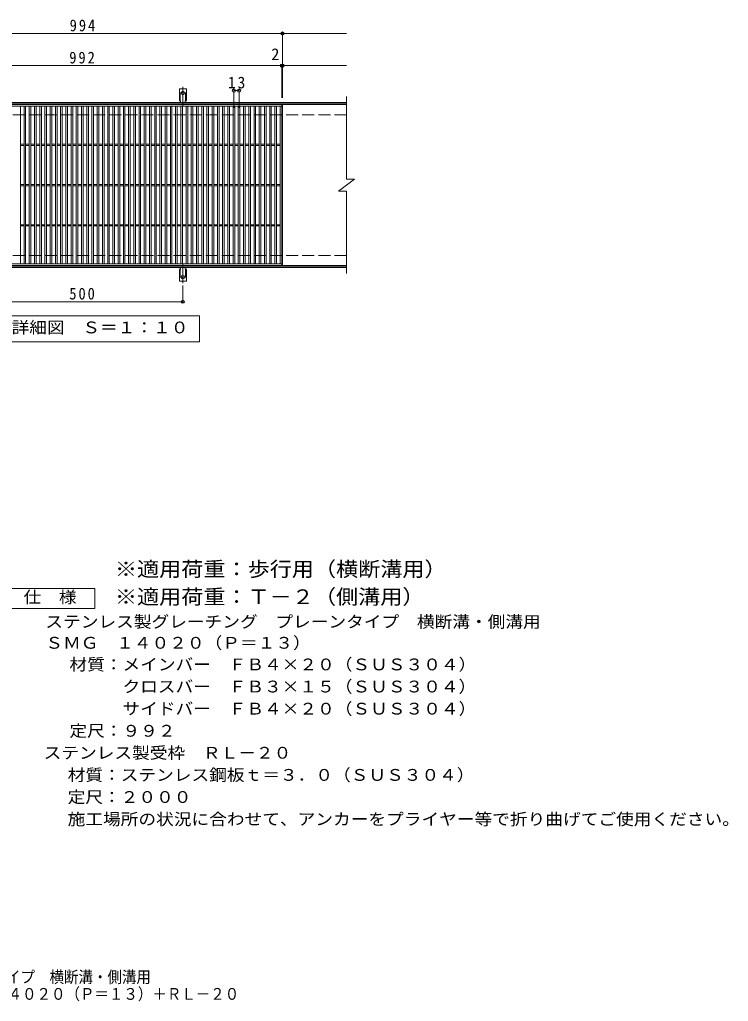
# Model space of a CAD drawing. Units: millimetres, scale not verified, with parts at other scales. Extents: x -1704 to 1591, y -1366 to 1076.
# Drawn here: x -172 to 1591, y -1366 to 1076 of the extents above; entities that cross this region are included whole.
import ezdxf
from ezdxf.enums import TextEntityAlignment as Align

# ---------------------------------------------------------------- set-up
doc = ezdxf.new("R2010")
doc.units = ezdxf.units.MM
doc.header["$LTSCALE"] = 10
doc.header["$PDMODE"] = 32
doc.header["$PDSIZE"] = 8
for name, pattern in [('CHAIN2', [12, 9, -1, 1, -1]), ('DASHED2', [3, 2, -1]), ('DASHED3', [4, 3, -1])]:
    doc.linetypes.add(name, pattern=pattern)
for name, color, linetype, lineweight in [('C-1', 2, 'Continuous', 9), ('C-2', 3, 'Continuous', 9), ('C-4', 7, 'Continuous', 9), ('C-5', 7, 'Continuous', 9), ('C-A', 3, 'Continuous', 9), ('D-5', 7, 'Continuous', 9)]:
    doc.layers.add(name, color=color, linetype=linetype, lineweight=lineweight)
doc.layers.add('F-5_F-5ﾚｲﾔ', color=2, linetype='Continuous')
doc.styles.add('ＭＳ ゴシック', font='')
doc.styles.get('ＭＳ ゴシック').set_extended_font_data('MS Gothic')

msp = doc.modelspace()

# ---------------------------------------------------------------- linework, layer by layer
at = {"layer": 'C-1'}
for p, q in [((641, 869.46), (-664, 869.46)), ((641, 866.46), (-664, 866.46)), ((641, 462.46), (-664, 462.46)), ((641, 459.46), (-664, 459.46))]:
    msp.add_line(p, q, dxfattribs=at)
at = {"layer": 'C-1', "linetype": 'DASHED3'}
for p, q in [((641, 839.46), (-664, 839.46)), ((641, 489.46), (-664, 489.46))]:
    msp.add_line(p, q, dxfattribs=at)
at = {"layer": 'C-2'}
for p, q in [((641, 884.46), (641, 679.46)), ((-512, 860.46), (480, 860.46)), ((-170, 468.46), (-170, 860.46)), ((-161, 468.46), (-161, 860.46)), ((-157, 468.46), (-157, 860.46)), ((-148, 468.46), (-148, 860.46)), ((-144, 468.46), (-144, 860.46)), ((-135, 468.46), (-135, 860.46)), ((-131, 468.46), (-131, 860.46)), ((-122, 468.46), (-122, 860.46)), ((-118, 468.46), (-118, 860.46)), ((-109, 468.46), (-109, 860.46)), ((-105, 468.46), (-105, 860.46)), ((-96, 468.46), (-96, 860.46)), ((-92, 468.46), (-92, 860.46)), ((-83, 468.46), (-83, 860.46)), ((-79, 468.46), (-79, 860.46)), ((-70, 468.46), (-70, 860.46)), ((-66, 468.46), (-66, 860.46)), ((-57, 468.46), (-57, 860.46)), ((-53, 468.46), (-53, 860.46)), ((-44, 468.46), (-44, 860.46)), ((-40, 468.46), (-40, 860.46)), ((-31, 468.46), (-31, 860.46)), ((-27, 468.46), (-27, 860.46)), ((-18, 468.46), (-18, 860.46)), ((-14, 468.46), (-14, 860.46)), ((-5, 468.46), (-5, 860.46)), ((-1, 468.46), (-1, 860.46)), ((8, 468.46), (8, 860.46)), ((12, 468.46), (12, 860.46)), ((21, 468.46), (21, 860.46)), ((25, 468.46), (25, 860.46)), ((34, 468.46), (34, 860.46)), ((38, 468.46), (38, 860.46)), ((47, 468.46), (47, 860.46)), ((51, 468.46), (51, 860.46)), ((60, 468.46), (60, 860.46)), ((64, 468.46), (64, 860.46)), ((73, 468.46), (73, 860.46)), ((77, 468.46), (77, 860.46)), ((86, 468.46), (86, 860.46)), ((90, 468.46), (90, 860.46)), ((99, 468.46), (99, 860.46)), ((103, 468.46), (103, 860.46)), ((112, 468.46), (112, 860.46)), ((116, 468.46), (116, 860.46)), ((125, 468.46), (125, 860.46)), ((129, 468.46), (129, 860.46)), ((138, 468.46), (138, 860.46)), ((142, 468.46), (142, 860.46)), ((151, 468.46), (151, 860.46)), ((155, 468.46), (155, 860.46)), ((164, 468.46), (164, 860.46)), ((168, 468.46), (168, 860.46)), ((177, 468.46), (177, 860.46)), ((181, 468.46), (181, 860.46)), ((190, 468.46), (190, 860.46)), ((194, 468.46), (194, 860.46)), ((203, 468.46), (203, 860.46)), ((207, 468.46), (207, 860.46)), ((216, 468.46), (216, 860.46)), ((220, 468.46), (220, 860.46)), ((229, 468.46), (229, 860.46)), ((233, 468.46), (233, 860.46)), ((242, 468.46), (242, 860.46)), ((246, 468.46), (246, 860.46)), ((255, 468.46), (255, 860.46)), ((259, 468.46), (259, 860.46)), ((268, 468.46), (268, 860.46)), ((272, 468.46), (272, 860.46)), ((281, 468.46), (281, 860.46)), ((285, 468.46), (285, 860.46)), ((294, 468.46), (294, 860.46)), ((298, 468.46), (298, 860.46)), ((307, 468.46), (307, 860.46)), ((311, 468.46), (311, 860.46)), ((320, 468.46), (320, 860.46)), ((324, 468.46), (324, 860.46)), ((333, 468.46), (333, 860.46)), ((337, 468.46), (337, 860.46)), ((346, 468.46), (346, 860.46)), ((350, 468.46), (350, 860.46)), ((359, 468.46), (359, 860.46)), ((363, 468.46), (363, 860.46)), ((372, 468.46), (372, 860.46)), ((376, 468.46), (376, 860.46)), ((385, 468.46), (385, 860.46)), ((389, 468.46), (389, 860.46)), ((398, 468.46), (398, 860.46)), ((402, 468.46), (402, 860.46)), ((411, 468.46), (411, 860.46)), ((415, 468.46), (415, 860.46)), ((424, 468.46), (424, 860.46)), ((428, 468.46), (428, 860.46)), ((437, 468.46), (437, 860.46)), ((441, 468.46), (441, 860.46)), ((450, 468.46), (450, 860.46)), ((454, 468.46), (454, 860.46)), ((463, 468.46), (463, 860.46)), ((467, 468.46), (467, 860.46)), ((476, 468.46), (476, 860.46)), ((480, 864.46), (480, 464.46)), ((482, 864.46), (482, 464.46)), ((641, 864.46), (482, 864.46)), ((-170, 765.96), (-161, 765.96)), ((-170, 762.96), (-161, 762.96)), ((-157, 765.96), (-148, 765.96)), ((-157, 762.96), (-148, 762.96)), ((-144, 765.96), (-135, 765.96)), ((-144, 762.96), (-135, 762.96)), ((-131, 765.96), (-122, 765.96)), ((-131, 762.96), (-122, 762.96)), ((-118, 765.96), (-109, 765.96)), ((-118, 762.96), (-109, 762.96)), ((-105, 765.96), (-96, 765.96)), ((-105, 762.96), (-96, 762.96)), ((-92, 765.96), (-83, 765.96)), ((-92, 762.96), (-83, 762.96)), ((-79, 765.96), (-70, 765.96)), ((-79, 762.96), (-70, 762.96)), ((-66, 765.96), (-57, 765.96)), ((-66, 762.96), (-57, 762.96)), ((-53, 765.96), (-44, 765.96)), ((-53, 762.96), (-44, 762.96)), ((-40, 765.96), (-31, 765.96)), ((-40, 762.96), (-31, 762.96)), ((-27, 765.96), (-18, 765.96)), ((-27, 762.96), (-18, 762.96)), ((-14, 765.96), (-5, 765.96)), ((-14, 762.96), (-5, 762.96)), ((-1, 765.96), (8, 765.96)), ((-1, 762.96), (8, 762.96)), ((12, 765.96), (21, 765.96)), ((12, 762.96), (21, 762.96)), ((25, 765.96), (34, 765.96)), ((25, 762.96), (34, 762.96)), ((38, 765.96), (47, 765.96)), ((38, 762.96), (47, 762.96)), ((51, 765.96), (60, 765.96)), ((51, 762.96), (60, 762.96)), ((64, 765.96), (73, 765.96)), ((64, 762.96), (73, 762.96)), ((77, 765.96), (86, 765.96)), ((77, 762.96), (86, 762.96)), ((90, 765.96), (99, 765.96)), ((90, 762.96), (99, 762.96)), ((103, 765.96), (112, 765.96)), ((103, 762.96), (112, 762.96)), ((116, 765.96), (125, 765.96)), ((116, 762.96), (125, 762.96)), ((129, 765.96), (138, 765.96)), ((129, 762.96), (138, 762.96)), ((142, 765.96), (151, 765.96)), ((142, 762.96), (151, 762.96)), ((155, 765.96), (164, 765.96)), ((155, 762.96), (164, 762.96)), ((168, 765.96), (177, 765.96)), ((168, 762.96), (177, 762.96)), ((181, 765.96), (190, 765.96)), ((181, 762.96), (190, 762.96)), ((194, 765.96), (203, 765.96)), ((194, 762.96), (203, 762.96)), ((207, 765.96), (216, 765.96)), ((207, 762.96), (216, 762.96)), ((220, 765.96), (229, 765.96)), ((220, 762.96), (229, 762.96)), ((233, 765.96), (242, 765.96)), ((233, 762.96), (242, 762.96)), ((246, 765.96), (255, 765.96)), ((246, 762.96), (255, 762.96)), ((259, 765.96), (268, 765.96)), ((259, 762.96), (268, 762.96)), ((272, 765.96), (281, 765.96)), ((272, 762.96), (281, 762.96)), ((285, 765.96), (294, 765.96)), ((285, 762.96), (294, 762.96)), ((298, 765.96), (307, 765.96)), ((298, 762.96), (307, 762.96)), ((311, 765.96), (320, 765.96)), ((311, 762.96), (320, 762.96)), ((324, 765.96), (333, 765.96)), ((324, 762.96), (333, 762.96)), ((337, 765.96), (346, 765.96)), ((337, 762.96), (346, 762.96)), ((350, 765.96), (359, 765.96)), ((350, 762.96), (359, 762.96)), ((363, 765.96), (372, 765.96)), ((363, 762.96), (372, 762.96)), ((376, 765.96), (385, 765.96)), ((376, 762.96), (385, 762.96)), ((389, 765.96), (398, 765.96)), ((389, 762.96), (398, 762.96)), ((402, 765.96), (411, 765.96)), ((402, 762.96), (411, 762.96)), ((415, 765.96), (424, 765.96)), ((415, 762.96), (424, 762.96)), ((428, 765.96), (437, 765.96)), ((428, 762.96), (437, 762.96)), ((441, 765.96), (450, 765.96)), ((441, 762.96), (450, 762.96)), ((454, 765.96), (463, 765.96)), ((454, 762.96), (463, 762.96)), ((467, 765.96), (476, 765.96)), ((467, 762.96), (476, 762.96)), ((-170, 665.96), (-161, 665.96)), ((-170, 662.96), (-161, 662.96)), ((-157, 665.96), (-148, 665.96)), ((-157, 662.96), (-148, 662.96)), ((-144, 665.96), (-135, 665.96)), ((-144, 662.96), (-135, 662.96)), ((-131, 665.96), (-122, 665.96)), ((-131, 662.96), (-122, 662.96)), ((-118, 665.96), (-109, 665.96)), ((-118, 662.96), (-109, 662.96)), ((-105, 665.96), (-96, 665.96)), ((-105, 662.96), (-96, 662.96)), ((-92, 665.96), (-83, 665.96)), ((-92, 662.96), (-83, 662.96)), ((-79, 665.96), (-70, 665.96)), ((-79, 662.96), (-70, 662.96)), ((-66, 665.96), (-57, 665.96)), ((-66, 662.96), (-57, 662.96)), ((-53, 665.96), (-44, 665.96)), ((-53, 662.96), (-44, 662.96)), ((-40, 665.96), (-31, 665.96)), ((-40, 662.96), (-31, 662.96)), ((-27, 665.96), (-18, 665.96)), ((-27, 662.96), (-18, 662.96)), ((-14, 665.96), (-5, 665.96)), ((-14, 662.96), (-5, 662.96)), ((-1, 665.96), (8, 665.96)), ((-1, 662.96), (8, 662.96)), ((12, 665.96), (21, 665.96)), ((12, 662.96), (21, 662.96)), ((25, 665.96), (34, 665.96)), ((25, 662.96), (34, 662.96)), ((38, 665.96), (47, 665.96)), ((38, 662.96), (47, 662.96)), ((51, 665.96), (60, 665.96)), ((51, 662.96), (60, 662.96)), ((64, 665.96), (73, 665.96)), ((64, 662.96), (73, 662.96)), ((77, 665.96), (86, 665.96)), ((77, 662.96), (86, 662.96)), ((90, 665.96), (99, 665.96)), ((90, 662.96), (99, 662.96)), ((103, 665.96), (112, 665.96)), ((103, 662.96), (112, 662.96)), ((116, 665.96), (125, 665.96)), ((116, 662.96), (125, 662.96)), ((129, 665.96), (138, 665.96)), ((129, 662.96), (138, 662.96)), ((142, 665.96), (151, 665.96)), ((142, 662.96), (151, 662.96)), ((155, 665.96), (164, 665.96)), ((155, 662.96), (164, 662.96)), ((168, 665.96), (177, 665.96)), ((168, 662.96), (177, 662.96)), ((181, 665.96), (190, 665.96)), ((181, 662.96), (190, 662.96)), ((194, 665.96), (203, 665.96)), ((194, 662.96), (203, 662.96)), ((207, 665.96), (216, 665.96)), ((207, 662.96), (216, 662.96)), ((220, 665.96), (229, 665.96)), ((220, 662.96), (229, 662.96)), ((233, 665.96), (242, 665.96)), ((233, 662.96), (242, 662.96)), ((246, 665.96), (255, 665.96)), ((246, 662.96), (255, 662.96)), ((259, 665.96), (268, 665.96)), ((259, 662.96), (268, 662.96)), ((272, 665.96), (281, 665.96)), ((272, 662.96), (281, 662.96)), ((285, 665.96), (294, 665.96)), ((285, 662.96), (294, 662.96)), ((298, 665.96), (307, 665.96)), ((298, 662.96), (307, 662.96)), ((311, 665.96), (320, 665.96)), ((311, 662.96), (320, 662.96)), ((324, 665.96), (333, 665.96)), ((324, 662.96), (333, 662.96)), ((337, 665.96), (346, 665.96)), ((337, 662.96), (346, 662.96)), ((350, 665.96), (359, 665.96)), ((350, 662.96), (359, 662.96)), ((363, 665.96), (372, 665.96)), ((363, 662.96), (372, 662.96)), ((376, 665.96), (385, 665.96)), ((376, 662.96), (385, 662.96)), ((389, 665.96), (398, 665.96)), ((389, 662.96), (398, 662.96)), ((402, 665.96), (411, 665.96)), ((402, 662.96), (411, 662.96)), ((415, 665.96), (424, 665.96)), ((415, 662.96), (424, 662.96)), ((428, 665.96), (437, 665.96)), ((428, 662.96), (437, 662.96)), ((441, 665.96), (450, 665.96)), ((441, 662.96), (450, 662.96)), ((454, 665.96), (463, 665.96)), ((454, 662.96), (463, 662.96)), ((467, 665.96), (476, 665.96)), ((467, 662.96), (476, 662.96)), ((621, 649.46), (661, 679.46)), ((641, 679.46), (661, 679.46)), ((621, 649.46), (641, 649.46)), ((641, 649.46), (641, 444.46)), ((-170, 565.96), (-161, 565.96)), ((-170, 562.96), (-161, 562.96)), ((-157, 565.96), (-148, 565.96)), ((-157, 562.96), (-148, 562.96)), ((-144, 565.96), (-135, 565.96)), ((-144, 562.96), (-135, 562.96)), ((-131, 565.96), (-122, 565.96)), ((-131, 562.96), (-122, 562.96)), ((-118, 565.96), (-109, 565.96)), ((-118, 562.96), (-109, 562.96)), ((-105, 565.96), (-96, 565.96)), ((-105, 562.96), (-96, 562.96)), ((-92, 565.96), (-83, 565.96)), ((-92, 562.96), (-83, 562.96)), ((-79, 565.96), (-70, 565.96)), ((-79, 562.96), (-70, 562.96)), ((-66, 565.96), (-57, 565.96)), ((-66, 562.96), (-57, 562.96)), ((-53, 565.96), (-44, 565.96)), ((-53, 562.96), (-44, 562.96)), ((-40, 565.96), (-31, 565.96)), ((-40, 562.96), (-31, 562.96)), ((-27, 565.96), (-18, 565.96)), ((-27, 562.96), (-18, 562.96)), ((-14, 565.96), (-5, 565.96)), ((-14, 562.96), (-5, 562.96)), ((-1, 565.96), (8, 565.96)), ((-1, 562.96), (8, 562.96)), ((12, 565.96), (21, 565.96)), ((12, 562.96), (21, 562.96)), ((25, 565.96), (34, 565.96)), ((25, 562.96), (34, 562.96)), ((38, 565.96), (47, 565.96)), ((38, 562.96), (47, 562.96)), ((51, 565.96), (60, 565.96)), ((51, 562.96), (60, 562.96)), ((64, 565.96), (73, 565.96)), ((64, 562.96), (73, 562.96)), ((77, 565.96), (86, 565.96)), ((77, 562.96), (86, 562.96)), ((90, 565.96), (99, 565.96)), ((90, 562.96), (99, 562.96)), ((103, 565.96), (112, 565.96)), ((103, 562.96), (112, 562.96)), ((116, 565.96), (125, 565.96)), ((116, 562.96), (125, 562.96)), ((129, 565.96), (138, 565.96)), ((129, 562.96), (138, 562.96)), ((142, 565.96), (151, 565.96)), ((142, 562.96), (151, 562.96)), ((155, 565.96), (164, 565.96)), ((155, 562.96), (164, 562.96)), ((168, 565.96), (177, 565.96)), ((168, 562.96), (177, 562.96)), ((181, 565.96), (190, 565.96)), ((181, 562.96), (190, 562.96)), ((194, 565.96), (203, 565.96)), ((194, 562.96), (203, 562.96)), ((207, 565.96), (216, 565.96)), ((207, 562.96), (216, 562.96)), ((220, 565.96), (229, 565.96)), ((220, 562.96), (229, 562.96)), ((233, 565.96), (242, 565.96)), ((233, 562.96), (242, 562.96)), ((246, 565.96), (255, 565.96)), ((246, 562.96), (255, 562.96)), ((259, 565.96), (268, 565.96)), ((259, 562.96), (268, 562.96)), ((272, 565.96), (281, 565.96)), ((272, 562.96), (281, 562.96)), ((285, 565.96), (294, 565.96)), ((285, 562.96), (294, 562.96)), ((298, 565.96), (307, 565.96)), ((298, 562.96), (307, 562.96)), ((311, 565.96), (320, 565.96)), ((311, 562.96), (320, 562.96)), ((324, 565.96), (333, 565.96)), ((324, 562.96), (333, 562.96)), ((337, 565.96), (346, 565.96)), ((337, 562.96), (346, 562.96)), ((350, 565.96), (359, 565.96)), ((350, 562.96), (359, 562.96)), ((363, 565.96), (372, 565.96)), ((363, 562.96), (372, 562.96)), ((376, 565.96), (385, 565.96)), ((376, 562.96), (385, 562.96)), ((389, 565.96), (398, 565.96)), ((389, 562.96), (398, 562.96)), ((402, 565.96), (411, 565.96)), ((402, 562.96), (411, 562.96)), ((415, 565.96), (424, 565.96)), ((415, 562.96), (424, 562.96)), ((428, 565.96), (437, 565.96)), ((428, 562.96), (437, 562.96)), ((441, 565.96), (450, 565.96)), ((441, 562.96), (450, 562.96)), ((454, 565.96), (463, 565.96)), ((454, 562.96), (463, 562.96)), ((467, 565.96), (476, 565.96)), ((467, 562.96), (476, 562.96)), ((480, 468.46), (-512, 468.46)), ((480, 464.46), (-512, 464.46)), ((641, 464.46), (482, 464.46))]:
    msp.add_line(p, q, dxfattribs=at)
msp.add_lwpolyline([(-512, 464.46), (-512, 864.46), (480, 864.46)], dxfattribs=at)
at = {"layer": 'C-4'}
for p, q in [((-664, 1041.46), (641, 1041.46)), ((482, 881.46), (482, 1044.46)), ((-664, 961.46), (641, 961.46)), ((480, 881.46), (480, 964.46)), ((361, 856.46), (361, 902.46)), ((361, 899.46), (374, 899.46)), ((374, 856.46), (374, 902.46)), ((234, 414.74), (234, 371.46)), ((-266, 374.46), (234, 374.46))]:
    msp.add_line(p, q, dxfattribs=at)
for p in [(482, 1041.46), (480, 961.46), (482, 961.46), (361, 899.46), (374, 899.46), (234, 374.46)]:
    msp.add_point(p, dxfattribs=at)
at = {"layer": 'C-5'}
msp.add_lwpolyline([(-300, 274.46), (-300, 339.46), (275, 339.46), (275, 274.46)], close=True, dxfattribs=at)
at = {"layer": 'C-A'}
for p, q in [((225.25, 874.46), (225.25, 903.46)), ((242.75, 903.46), (225.25, 903.46)), ((242.75, 874.46), (242.75, 903.46)), ((225.25, 874.46), (226.5, 874.46)), ((226, 870.46), (226.5, 870.46)), ((242.75, 874.46), (241.5, 874.46)), ((241.5, 870.46), (242.01, 870.46)), ((225.25, 454.46), (226.5, 454.46)), ((225.25, 454.46), (225.25, 425.46)), ((226, 458.46), (226.5, 458.46)), ((241.5, 458.46), (242.01, 458.46)), ((242.75, 454.46), (241.5, 454.46)), ((242.75, 454.46), (242.75, 425.46)), ((242.75, 425.46), (225.25, 425.46))]:
    msp.add_line(p, q, dxfattribs=at)
at = {"layer": 'C-A', "linetype": 'DASHED2'}
for p, q in [((227.25, 874.31), (227.25, 903.46)), ((240.75, 874.31), (240.75, 903.46)), ((227.25, 454.6), (227.25, 425.46)), ((240.75, 454.6), (240.75, 425.46))]:
    msp.add_line(p, q, dxfattribs=at)
at = {"layer": 'C-A', "color": 7, "linetype": 'CHAIN2'}
for p, q in [((234, 860.99), (234, 908.39)), ((228.22, 893.46), (239.78, 893.46)), ((234, 467.93), (234, 420.53)), ((228.22, 435.46), (239.78, 435.46))]:
    msp.add_line(p, q, dxfattribs=at)
at = {"layer": 'C-A'}
for centre in [(234, 893.46), (234, 435.46)]:
    msp.add_circle(centre, 4.25, dxfattribs=at)
for centre, start, end in [((226, 868.46), 90.27596, 150.00047), ((226.5, 872.46), 270, 90), ((241.5, 872.46), 90, 269.8667), ((242, 868.46), 29.99927, 89.75836), ((226, 460.46), 209.99951, 269.72403), ((226.5, 456.46), 270, 90), ((241.5, 456.46), 90.13329, 270), ((242, 460.46), 270.24162, 330.00072)]:
    msp.add_arc(centre, 2, start, end, dxfattribs=at)
at = {"layer": 'D-5'}
msp.add_lwpolyline([(-209.95, -388.62), (-209.95, -338.62), (15.05, -338.62), (15.05, -388.62)], close=True, dxfattribs=at)

# ---------------------------------------------------------------- texts
at = {"layer": 'C-4', "color": 2, "style": 'ＭＳ ゴシック'}
msp.add_text('2', height=29.33, dxfattribs=at).set_placement((454.04, 966.46), align=Align.BOTTOM_LEFT)
at = {"layer": 'C-4', "color": 2, "char_height": 29.33, "attachment_point": 7, "style": 'ＭＳ ゴシック'}
for s, insert in [('\\T1.27;\\W0.9;994', (-47.5, 1046.46)), ('\\T1.27;\\W0.9;992', (-48.5, 966.46)), ('\\T1.27;\\W0.95;13', (346.25, 904.46)), ('\\T1.27;\\W0.9;500', (-48.5, 379.46))]:
    msp.add_mtext(s, dxfattribs=dict(at, insert=insert))
at = {"layer": 'C-5', "color": 2, "style": 'ＭＳ ゴシック', "width": 1.1}
msp.add_text('平面詳細図\u3000Ｓ＝１：１０', height=29.33, dxfattribs=at).set_placement((-280, 286.96), align=Align.BOTTOM_LEFT)
at = {"layer": 'D-5', "color": 3, "style": 'ＭＳ ゴシック', "width": 1.1}
for s, p in [('※適用荷重：歩行用（横断溝用）', (65.05, -319.71)), ('※適用荷重：Ｔ－２（側溝用）', (65.05, -388.62))]:
    msp.add_text(s, height=36.66, dxfattribs=at).set_placement(p, align=Align.BOTTOM_LEFT)
at = {"layer": 'D-5', "color": 2, "style": 'ＭＳ ゴシック', "width": 1.1}
for s, p in [('仕\u3000様', (-162.45, -383.62)), ('ステンレス製グレーチング\u3000プレーンタイプ\u3000横断溝・側溝用', (-107.98, -444.8)), ('ＳＭＧ\u3000１４０２０（Ｐ＝１３）', (-107.98, -497.33)), ('材質：メインバー\u3000ＦＢ４×２０（ＳＵＳ３０４）', (-48.15, -551.09)), ('\u3000\u3000\u3000クロスバー\u3000ＦＢ３×１５（ＳＵＳ３０４）', (-48.15, -606.09)), ('\u3000\u3000\u3000サイドバー\u3000ＦＢ４×２０（ＳＵＳ３０４）', (-48.15, -661.09)), ('定尺：９９２', (-48.15, -716.09)), ('ステンレス製受枠\u3000ＲＬ－２０', (-112.3, -770.82)), ('材質：ステンレス鋼板ｔ＝３．０（ＳＵＳ３０４）', (-52.59, -825.82)), ('定尺：２０００', (-52.59, -880.82)), ('施工場所の状況に合わせて、アンカーをプライヤー等で折り曲げてご使用ください。', (-52.59, -935.82))]:
    msp.add_text(s, height=29.33, dxfattribs=at).set_placement(p, align=Align.BOTTOM_LEFT)
at = {"layer": 'F-5_F-5ﾚｲﾔ', "style": 'ＭＳ ゴシック', "width": 0.9}
for s, p in [('ステンレス製グレーチング\u3000プレーンタイプ\u3000横断溝・側溝用', (-853.77, -1328.36)), ('ＳＭＧ\u3000１４０２０（Ｐ＝１３）＋ＲＬ－２０', (-381.94, -1370.48))]:
    msp.add_text(s, height=29.33, dxfattribs=at).set_placement(p, align=Align.BOTTOM_LEFT)

doc.saveas('drawing.dxf')
